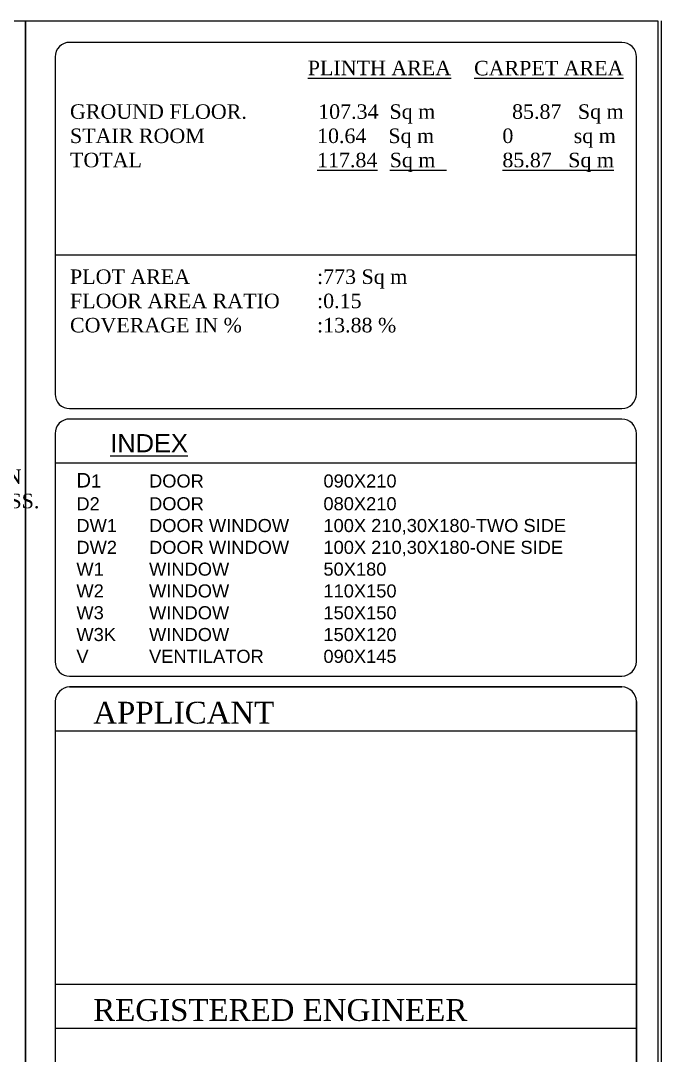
# Model space of a CAD drawing. Header units: inches. Extents: x -2903 to 3367, y -161 to 1064.
# Drawn here: x -106.51 to -97.69, y 1049.95 to 1064.19 of the extents above; entities that cross this region are included whole.
import ezdxf

# ---------------------------------------------------------------- set-up
doc = ezdxf.new("R2010")
doc.units = ezdxf.units.IN
doc.header["$MEASUREMENT"] = 0
doc.styles.add('SA', font='times.ttf')
doc.styles.get("Standard").update_dxf_attribs({"font": 'arial.ttf'})
doc.styles.add('style1', font='romand.shx', dxfattribs={"height": 5})

msp = doc.modelspace()

# ---------------------------------------------------------------- linework, layer by layer
at = {"color": 4}
msp.add_line((-106.444, 1064.188), (-106.444, 1036.488), dxfattribs=at)
for p, q in [((-106.386, 1064.188), (-97.744, 1064.188)), ((-97.744, 1064.188), (-97.744, 1036.488)), ((-97.694, 1064.188), (-97.694, 1036.488)), ((-106.037, 1060.964), (-98.037, 1060.964)), ((-106.037, 1058.1), (-98.037, 1058.1)), ((-98.237, 1055.017), (-105.837, 1055.017)), ((-105.837, 1055.017), (-98.237, 1055.017)), ((-106.037, 1054.817), (-106.037, 1042.748)), ((-106.037, 1054.817), (-106.037, 1050.103)), ((-98.037, 1054.817), (-98.037, 1042.748)), ((-106.037, 1054.413), (-98.037, 1054.413)), ((-106.037, 1050.924), (-98.199, 1050.924)), ((-106.037, 1050.924), (-98.037, 1050.924)), ((-106.037, 1050.319), (-98.037, 1050.319))]:
    msp.add_line(p, q)
for points in [[(-97.744, 1064.188), (-97.744, 1036.488), (-137.744, 1036.488), (-137.744, 1064.188)], [(-106.444, 1064.188), (-97.744, 1064.188), (-97.744, 1036.488), (-106.444, 1036.488)]]:
    msp.add_lwpolyline(points, close=True)
msp.add_lwpolyline([(-106.036, 1063.701), (-106.037, 1059.049, 0.426368), (-105.837, 1058.849), (-98.237, 1058.849, 0.414214), (-98.037, 1059.049), (-98.036, 1063.629), (-98.036, 1063.689, 0.414214), (-98.236, 1063.889), (-105.836, 1063.889, 0.426368), (-106.036, 1063.689), (-106.036, 1063.629)], format="xyb")
for points in [[(-98.037, 1055.492), (-98.037, 1058.504, 0.414214), (-98.237, 1058.704), (-105.837, 1058.704, 0.426368), (-106.037, 1058.504), (-106.037, 1055.492), (-106.037, 1055.367, 0.426368), (-105.837, 1055.167), (-98.237, 1055.167, 0.414214), (-98.037, 1055.367)], [(-98.037, 1042.748), (-98.037, 1054.817, 0.414214), (-98.237, 1055.017), (-105.837, 1055.017, 0.386735), (-106.037, 1054.817), (-106.037, 1042.748, 0.438417), (-105.837, 1042.548), (-98.237, 1042.548, 0.414214)]]:
    msp.add_lwpolyline(points, format="xyb", close=True)

# ---------------------------------------------------------------- texts
at = {"attachment_point": 1, "style": 'style1'}
for s, insert, char_height, width in [('{\\fTimes New Roman|b0|i0|c0|p18;\\LPLINTH AREA}', (-102.559, 1063.638), 0.2, 2.98486), ('{\\fTimes New Roman|b0|i0|c0|p18;\\LCARPET AREA}', (-100.271, 1063.635), 0.2, 2.98486), ('\\pxt17,22,29,34;{\\fTimes New Roman|b0|i0|c0|p18;GROUND FLOOR.             107.34  Sq m              85.87   Sq m^I\\P\\pt17,22,29,33;STAIR ROOM^I10.64    Sq m        ^I  0           sq m\\P\\pt17,22,29,34;TOTAL^I\\L117.84^ISq m\\l^I  \\L85.87   Sq m}', (-105.832, 1063.037), 0.2, 8.19914), ('{\\fTimes New Roman|b0|i0|c0|p18;APPLICANT}', (-105.512, 1054.813), 0.3, 2.98486), ('{\\fTimes New Roman|b0|i0|c0|p18;REGISTERED ENGINEER}', (-105.512, 1050.72), 0.3, 8.54501)]:
    msp.add_mtext(s, dxfattribs=dict(at, insert=insert, char_height=char_height, width=width))
at = {"color": 6, "insert": (-105.832, 1060.764), "char_height": 0.2, "width": 8.81852, "attachment_point": 1, "style": 'style1'}
msp.add_mtext('\\pxt17,22,29,34;{\\fTimes New Roman|b0|i0|c0|p18;\\C256;PLOT AREA^I:773 Sq m\\PFLOOR AREA RATIO^I:0.15\\P\\H0.99997x;COVERAGE IN %^I:13.88 %}', dxfattribs=at)
at = {"attachment_point": 1}
for s, insert, char_height, width in [('{\\LINDEX}', (-105.277, 1058.497), 0.25, 2.98486), ('\\pxt5,17;D{\\H0.9x;1^IDOOR^I090X210\\PD2 ^IDOOR^I080X210\\PDW1   ^IDOOR WINDOW   ^I100X 210,30X180-TWO SIDE\\PDW2   ^IDOOR WINDOW   ^I100X 210,30X180-ONE SIDE\\PW1^IWINDOW^I50X180\\PW2^IWINDOW^I110X150\\PW3^IWINDOW^I150X150\\PW3K^IWINDOW^I150X120\\PV^IVENTILATOR^I090X145}', (-105.744, 1057.962), 0.2, 7.78529)]:
    msp.add_mtext(s, dxfattribs=dict(at, insert=insert, char_height=char_height, width=width))
at = {"color": 0, "insert": (-109.921, 1058.01), "char_height": 0.2, "width": 7.33508, "attachment_point": 1, "style": 'SA'}
msp.add_mtext('LATERITE MASONRY IN \\PCM 1:8 23 CM THICKNESS.', dxfattribs=at)

doc.saveas('drawing.dxf')
